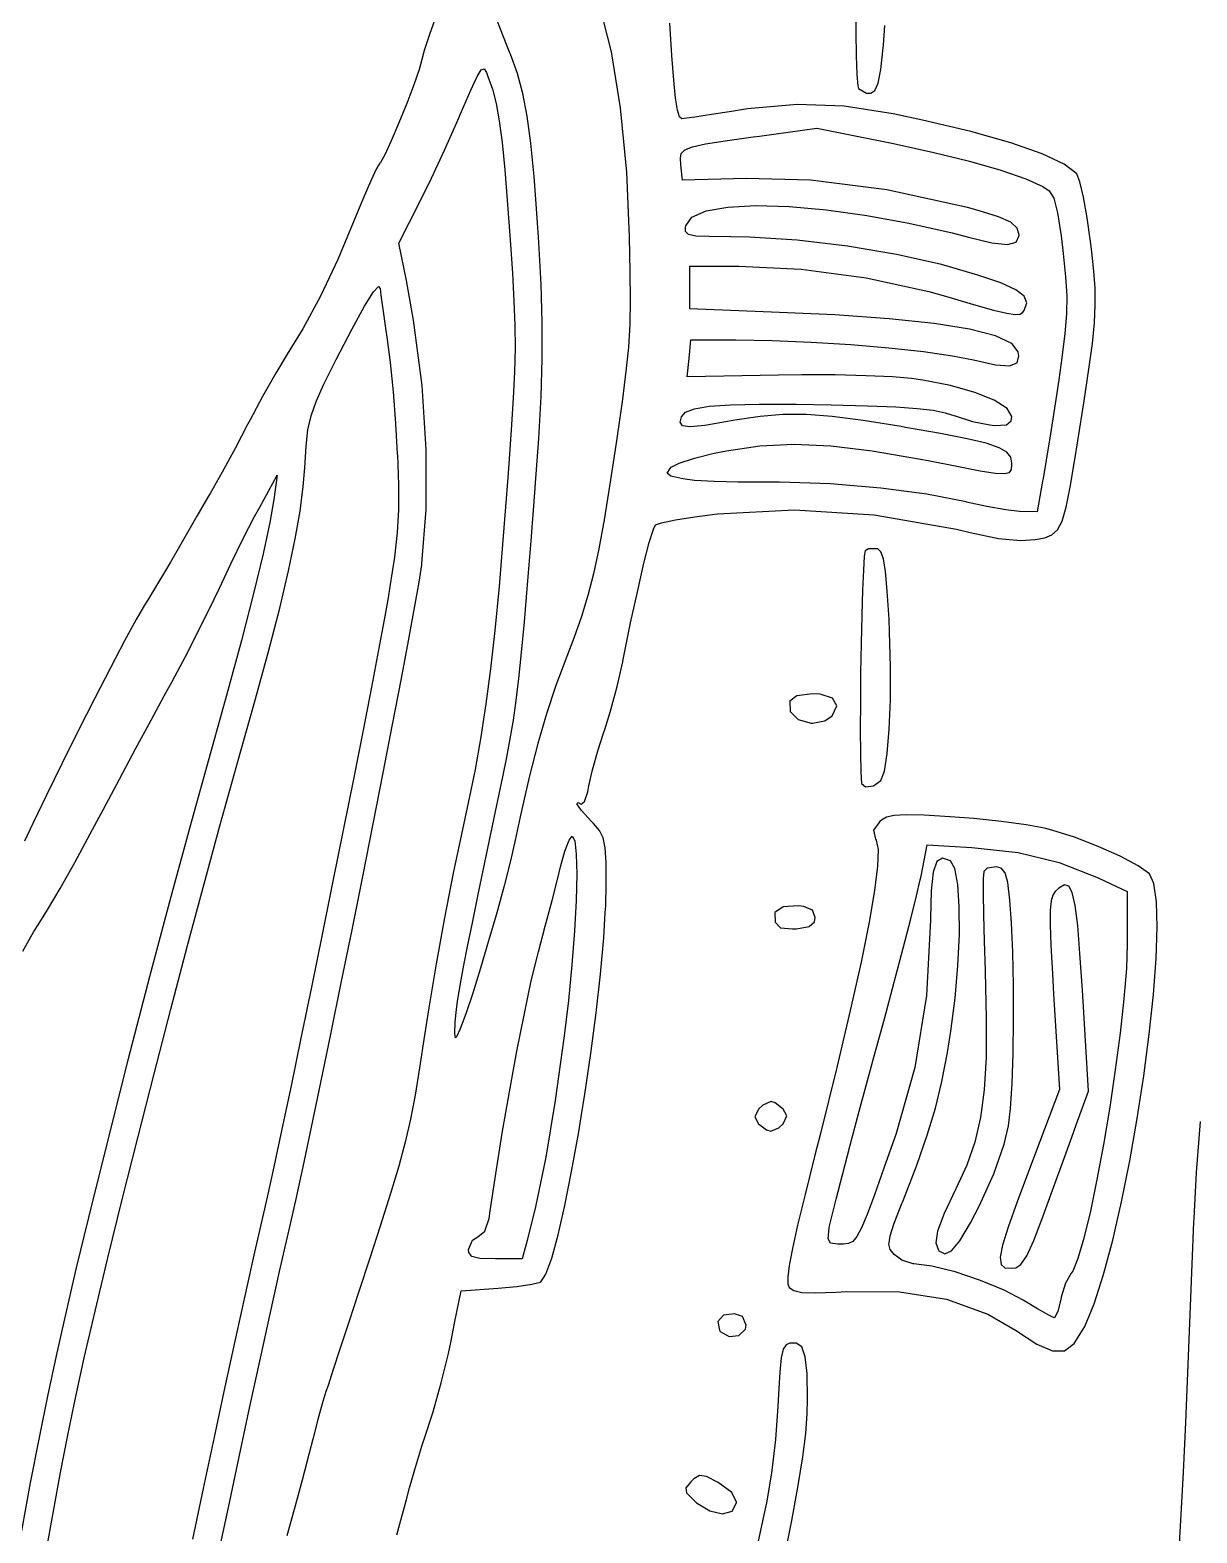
# Model space of a CAD drawing. Header units: inches. Extents: x -2.16 to 7.19, y -6.87 to -1.22.
# Drawn here: x -0.136 to 0.458, y -4.181 to -3.416 of the extents above; entities that cross this region are included whole.
import ezdxf

# ---------------------------------------------------------------- set-up
doc = ezdxf.new("R2010")
doc.units = ezdxf.units.IN
doc.header["$MEASUREMENT"] = 0
doc.layers.add('Front', color=13, linetype='CONTINUOUS', true_color=0xc83434)

msp = doc.modelspace()

# ---------------------------------------------------------------- linework, layer by layer
at = {"layer": 'Front', "linetype": 'CONTINUOUS'}
for p, q in [((0.0712, -3.4081), (0.06739, -3.4186)), ((0.15346, -3.40287), (0.15976, -3.42752)), ((0.28428, -3.40405), (0.28416, -3.41764)), ((0.10814, -3.42758), (0.10191, -3.41202)), ((0.19064, -3.42929), (0.18964, -3.41288)), ((0.29828, -3.42404), (0.2989, -3.41407)), ((0.06739, -3.4186), (0.06466, -3.42678)), ((0.28416, -3.41764), (0.28431, -3.42959)), ((0.29814, -3.42546), (0.29828, -3.42404)), ((0.06341, -3.43143), (0.06207, -3.43647)), ((0.06466, -3.42678), (0.06341, -3.43143)), ((0.10859, -3.4287), (0.10814, -3.42758)), ((0.11207, -3.43847), (0.10859, -3.4287)), ((0.15976, -3.42752), (0.16442, -3.45599)), ((0.19161, -3.44189), (0.19064, -3.42929)), ((0.28431, -3.42959), (0.28469, -3.43894)), ((0.29688, -3.43648), (0.29814, -3.42546)), ((0.06207, -3.43647), (0.05937, -3.44432)), ((0.08841, -3.4469), (0.09159, -3.44005)), ((0.09159, -3.44005), (0.09368, -3.43667)), ((0.09368, -3.43667), (0.09512, -3.43619)), ((0.09512, -3.43619), (0.09634, -3.43805)), ((0.09634, -3.43805), (0.09713, -3.44)), ((0.09713, -3.44), (0.09935, -3.4465)), ((0.11486, -3.44865), (0.11207, -3.43847)), ((0.28469, -3.43894), (0.28527, -3.44474)), ((0.29556, -3.44344), (0.29688, -3.43648)), ((0.05937, -3.44432), (0.0558, -3.45378)), ((0.08373, -3.4578), (0.08841, -3.4469)), ((0.09935, -3.4465), (0.10121, -3.45378)), ((0.19257, -3.45104), (0.19161, -3.44189)), ((0.28527, -3.44474), (0.28564, -3.44606)), ((0.28564, -3.44606), (0.2896, -3.44851)), ((0.29186, -3.44854), (0.29396, -3.44718)), ((0.29396, -3.44718), (0.29556, -3.44344)), ((0.0558, -3.45378), (0.05183, -3.46365)), ((0.10121, -3.45378), (0.10282, -3.46257)), ((0.11712, -3.46017), (0.11486, -3.44865)), ((0.19356, -3.45711), (0.19257, -3.45104)), ((0.25432, -3.45435), (0.22905, -3.45654)), ((0.27831, -3.45515), (0.25432, -3.45435)), ((0.30316, -3.45898), (0.27831, -3.45515)), ((0.2896, -3.44851), (0.29186, -3.44854)), ((0.07497, -3.47756), (0.08131, -3.46342)), ((0.08131, -3.46342), (0.08373, -3.4578)), ((0.10282, -3.46257), (0.10428, -3.47358)), ((0.11899, -3.47394), (0.11712, -3.46017)), ((0.16442, -3.45599), (0.1675, -3.48863)), ((0.19461, -3.46048), (0.19356, -3.45711)), ((0.19575, -3.4615), (0.19461, -3.46048)), ((0.19686, -3.46141), (0.19575, -3.4615)), ((0.20227, -3.46068), (0.19686, -3.46141)), ((0.21075, -3.45941), (0.20227, -3.46068)), ((0.221, -3.45776), (0.21075, -3.45941)), ((0.22905, -3.45654), (0.221, -3.45776)), ((0.31817, -3.46218), (0.30316, -3.45898)), ((0.34278, -3.46804), (0.31817, -3.46218)), ((0.05183, -3.46365), (0.04797, -3.47274)), ((0.21777, -3.47274), (0.23196, -3.47077)), ((0.23196, -3.47077), (0.23519, -3.47033)), ((0.23519, -3.47033), (0.26437, -3.46632)), ((0.26437, -3.46632), (0.30246, -3.47401)), ((0.36312, -3.47377), (0.34278, -3.46804)), ((0.04797, -3.47274), (0.04468, -3.47983)), ((0.06832, -3.49181), (0.07497, -3.47756)), ((0.10428, -3.47358), (0.10568, -3.48753)), ((0.12064, -3.49088), (0.11899, -3.47394)), ((0.19541, -3.47914), (0.19721, -3.47726)), ((0.19721, -3.47726), (0.20108, -3.47574)), ((0.20108, -3.47574), (0.2077, -3.47432)), ((0.2077, -3.47432), (0.21777, -3.47274)), ((0.30246, -3.47401), (0.32328, -3.4785)), ((0.32328, -3.4785), (0.34199, -3.48313)), ((0.37899, -3.4793), (0.36312, -3.47377)), ((0.04213, -3.48406), (0.04048, -3.48676)), ((0.04247, -3.48372), (0.04213, -3.48406)), ((0.04468, -3.47983), (0.04247, -3.48372)), ((0.19498, -3.48163), (0.19541, -3.47914)), ((0.19524, -3.48498), (0.19498, -3.48163)), ((0.196, -3.4928), (0.19524, -3.48498)), ((0.34199, -3.48313), (0.35799, -3.48771)), ((0.39023, -3.48458), (0.37899, -3.4793)), ((0.39666, -3.48956), (0.39023, -3.48458)), ((0.03748, -3.49313), (0.03358, -3.50216)), ((0.04048, -3.48676), (0.03748, -3.49313)), ((0.06246, -3.50379), (0.06832, -3.49181)), ((0.10568, -3.48753), (0.10711, -3.50516)), ((0.1222, -3.5119), (0.12064, -3.49088)), ((0.1675, -3.48863), (0.16895, -3.52155)), ((0.2285, -3.49199), (0.196, -3.4928)), ((0.26124, -3.49284), (0.2285, -3.49199)), ((0.29991, -3.49769), (0.26124, -3.49284)), ((0.35799, -3.48771), (0.37067, -3.49204)), ((0.37067, -3.49204), (0.3794, -3.49595)), ((0.39669, -3.48959), (0.39666, -3.48956)), ((0.39821, -3.49357), (0.39669, -3.48959)), ((0.40002, -3.50137), (0.39821, -3.49357)), ((0.34101, -3.50671), (0.29991, -3.49769)), ((0.3794, -3.49595), (0.38259, -3.49811)), ((0.38259, -3.49811), (0.38485, -3.50195)), ((0.40189, -3.5119), (0.40002, -3.50137)), ((0.03358, -3.50216), (0.02994, -3.51108)), ((0.05182, -3.52479), (0.06246, -3.50379)), ((0.10711, -3.50516), (0.1084, -3.52304)), ((0.20076, -3.51157), (0.2081, -3.50839)), ((0.2081, -3.50839), (0.21917, -3.50645)), ((0.21917, -3.50645), (0.23343, -3.50573)), ((0.23343, -3.50573), (0.25031, -3.50621)), ((0.25031, -3.50621), (0.26927, -3.50786)), ((0.26927, -3.50786), (0.28977, -3.51066)), ((0.34647, -3.50818), (0.34101, -3.50671)), ((0.3567, -3.51134), (0.34647, -3.50818)), ((0.38485, -3.50195), (0.38683, -3.50942)), ((0.02994, -3.51108), (0.02072, -3.5332)), ((0.12301, -3.52445), (0.1222, -3.5119)), ((0.19762, -3.5166), (0.19771, -3.51601)), ((0.19765, -3.51896), (0.19762, -3.5166)), ((0.19771, -3.51601), (0.20076, -3.51157)), ((0.28977, -3.51066), (0.31124, -3.5146)), ((0.31124, -3.5146), (0.33315, -3.51963)), ((0.36307, -3.51421), (0.3567, -3.51134)), ((0.36633, -3.51719), (0.36307, -3.51421)), ((0.38683, -3.50942), (0.38867, -3.52107)), ((0.4036, -3.52404), (0.40189, -3.5119)), ((0.1084, -3.52304), (0.10955, -3.54013)), ((0.12414, -3.54583), (0.12301, -3.52445)), ((0.16895, -3.52155), (0.16933, -3.53941)), ((0.19907, -3.52042), (0.19765, -3.51896)), ((0.20278, -3.52119), (0.19907, -3.52042)), ((0.20969, -3.52149), (0.20278, -3.52119)), ((0.2207, -3.52155), (0.20969, -3.52149)), ((0.23014, -3.52171), (0.2207, -3.52155)), ((0.25435, -3.5233), (0.23014, -3.52171)), ((0.28, -3.52632), (0.25435, -3.5233)), ((0.33315, -3.51963), (0.34145, -3.52183)), ((0.34145, -3.52183), (0.35342, -3.5247)), ((0.36135, -3.52554), (0.36578, -3.5243)), ((0.36578, -3.5243), (0.36725, -3.52098)), ((0.36725, -3.52068), (0.36633, -3.51719)), ((0.36725, -3.52098), (0.36725, -3.52068)), ((0.38867, -3.52107), (0.38972, -3.53002)), ((0.40423, -3.52922), (0.4036, -3.52404)), ((0.05565, -3.54379), (0.05182, -3.52479)), ((0.30495, -3.53051), (0.28, -3.52632)), ((0.32708, -3.53557), (0.30495, -3.53051)), ((0.35342, -3.5247), (0.36135, -3.52554)), ((0.38972, -3.53002), (0.39089, -3.54191)), ((0.40529, -3.53902), (0.40423, -3.52922)), ((0.02072, -3.5332), (0.01198, -3.55185)), ((0.16933, -3.53941), (0.16945, -3.55383)), ((0.19975, -3.54742), (0.19975, -3.53655)), ((0.19975, -3.53655), (0.22467, -3.53655)), ((0.22467, -3.53655), (0.25638, -3.5381)), ((0.25638, -3.5381), (0.2894, -3.54251)), ((0.33017, -3.53641), (0.32708, -3.53557)), ((0.34621, -3.54103), (0.33017, -3.53641)), ((0.40591, -3.54773), (0.40529, -3.53902)), ((0.03884, -3.5496), (0.04149, -3.54682)), ((0.04149, -3.54682), (0.04222, -3.5478)), ((0.0593, -3.56404), (0.05565, -3.54379)), ((0.10955, -3.54013), (0.11036, -3.5543)), ((0.12471, -3.56508), (0.12414, -3.54583)), ((0.19975, -3.55829), (0.19975, -3.54742)), ((0.2894, -3.54251), (0.32126, -3.54941)), ((0.35788, -3.54497), (0.34621, -3.54103)), ((0.36561, -3.54849), (0.35788, -3.54497)), ((0.39089, -3.54191), (0.39146, -3.55166)), ((0.01198, -3.55185), (0.00304, -3.56839)), ((0.03432, -3.5568), (0.03884, -3.5496)), ((0.04222, -3.5478), (0.04263, -3.55123)), ((0.04263, -3.55123), (0.04363, -3.55837)), ((0.11036, -3.5543), (0.11082, -3.56665)), ((0.16945, -3.55383), (0.16921, -3.56617)), ((0.32126, -3.54941), (0.32984, -3.55181)), ((0.32984, -3.55181), (0.34403, -3.55597)), ((0.36988, -3.55184), (0.36561, -3.54849)), ((0.37112, -3.55525), (0.36988, -3.55184)), ((0.39146, -3.55166), (0.39137, -3.56077)), ((0.40602, -3.55621), (0.40591, -3.54773)), ((0.02799, -3.56832), (0.03432, -3.5568)), ((0.04363, -3.55837), (0.04504, -3.56799)), ((0.24538, -3.56001), (0.19975, -3.55829)), ((0.2736, -3.56134), (0.24538, -3.56001)), ((0.30119, -3.56329), (0.2736, -3.56134)), ((0.34403, -3.55597), (0.35418, -3.55882)), ((0.35418, -3.55882), (0.36102, -3.5605)), ((0.36102, -3.5605), (0.36532, -3.56114)), ((0.36532, -3.56114), (0.36779, -3.56087)), ((0.36779, -3.56087), (0.3692, -3.55984)), ((0.3692, -3.55984), (0.36979, -3.55899)), ((0.36979, -3.55899), (0.37112, -3.55525)), ((0.39137, -3.56077), (0.39057, -3.57074)), ((0.40557, -3.56532), (0.40602, -3.55621)), ((0.00304, -3.56839), (-0.00492, -3.58134)), ((0.0199, -3.58405), (0.02799, -3.56832)), ((0.04504, -3.56799), (0.04591, -3.57376)), ((0.06358, -3.59726), (0.0593, -3.56404)), ((0.11082, -3.56665), (0.11093, -3.57827)), ((0.1247, -3.5836), (0.12471, -3.56508)), ((0.16921, -3.56617), (0.16853, -3.57777)), ((0.32402, -3.56572), (0.30119, -3.56329)), ((0.34205, -3.56862), (0.32402, -3.56572)), ((0.35522, -3.57197), (0.34205, -3.56862)), ((0.40452, -3.57593), (0.40557, -3.56532)), ((0.04591, -3.57376), (0.04741, -3.58555)), ((0.16853, -3.57777), (0.16732, -3.59001)), ((0.19938, -3.58342), (0.20028, -3.57405)), ((0.20028, -3.57405), (0.22318, -3.57405)), ((0.22318, -3.57405), (0.24163, -3.57434)), ((0.24163, -3.57434), (0.26147, -3.57518)), ((0.26147, -3.57518), (0.28163, -3.57645)), ((0.28163, -3.57645), (0.30104, -3.57808)), ((0.30104, -3.57808), (0.31864, -3.57998)), ((0.3635, -3.57578), (0.35522, -3.57197)), ((0.36685, -3.58004), (0.3635, -3.57578)), ((0.39057, -3.57074), (0.38901, -3.58307)), ((0.4028, -3.58889), (0.40452, -3.57593)), ((-0.00492, -3.58134), (-0.01077, -3.59093)), ((0.01371, -3.59654), (0.01956, -3.58472)), ((0.01956, -3.58472), (0.0199, -3.58405)), ((0.04741, -3.58555), (0.04887, -3.60045)), ((0.11093, -3.57827), (0.11067, -3.59027)), ((0.12412, -3.60282), (0.1247, -3.5836)), ((0.19849, -3.5928), (0.19938, -3.58342)), ((0.31864, -3.57998), (0.33336, -3.58205)), ((0.33336, -3.58205), (0.34407, -3.58419)), ((0.34407, -3.58419), (0.35528, -3.58669)), ((0.36245, -3.58725), (0.36619, -3.58576)), ((0.36619, -3.58576), (0.36712, -3.5821)), ((0.36712, -3.5821), (0.36685, -3.58004)), ((0.38901, -3.58307), (0.38738, -3.59427)), ((-0.01077, -3.59093), (-0.01751, -3.60278)), ((0.11067, -3.59027), (0.11002, -3.60373)), ((0.16732, -3.59001), (0.16551, -3.60423)), ((0.24481, -3.59191), (0.19849, -3.5928)), ((0.25699, -3.59178), (0.24481, -3.59191)), ((0.2737, -3.59186), (0.25699, -3.59178)), ((0.28944, -3.59223), (0.2737, -3.59186)), ((0.30286, -3.59284), (0.28944, -3.59223)), ((0.31261, -3.59366), (0.30286, -3.59284)), ((0.35528, -3.58669), (0.36245, -3.58725)), ((0.40036, -3.60506), (0.4028, -3.58889)), ((0.0097, -3.60537), (0.01371, -3.59654)), ((0.04887, -3.60045), (0.05012, -3.61658)), ((0.06576, -3.62979), (0.06358, -3.59726)), ((0.3183, -3.59445), (0.31261, -3.59366)), ((0.33239, -3.59721), (0.3183, -3.59445)), ((0.34478, -3.60075), (0.33239, -3.59721)), ((0.35464, -3.60476), (0.34478, -3.60075)), ((0.38738, -3.59427), (0.38519, -3.60871)), ((-0.01751, -3.60278), (-0.02389, -3.61466)), ((0.00713, -3.61264), (0.0097, -3.60537)), ((0.11002, -3.60373), (0.10899, -3.61976)), ((0.12294, -3.62416), (0.12412, -3.60282)), ((0.16551, -3.60423), (0.16301, -3.62179)), ((0.20217, -3.60906), (0.20963, -3.60782)), ((0.20963, -3.60782), (0.22044, -3.60705)), ((0.22044, -3.60705), (0.23502, -3.60672)), ((0.23502, -3.60672), (0.25382, -3.60679)), ((0.25382, -3.60679), (0.27163, -3.6071)), ((0.27163, -3.6071), (0.29021, -3.60758)), ((0.29021, -3.60758), (0.30455, -3.60815)), ((0.30455, -3.60815), (0.3154, -3.60887)), ((0.36115, -3.60893), (0.35464, -3.60476)), ((0.38519, -3.60871), (0.38298, -3.62286)), ((0.39714, -3.6253), (0.40036, -3.60506)), ((-0.02389, -3.61466), (-0.02514, -3.6171)), ((0.00559, -3.61973), (0.00713, -3.61264)), ((0.19487, -3.61596), (0.19555, -3.61308)), ((0.19607, -3.61782), (0.19487, -3.61596)), ((0.19555, -3.61308), (0.19762, -3.6108)), ((0.19762, -3.6108), (0.20217, -3.60906)), ((0.219, -3.61558), (0.20743, -3.61755)), ((0.2227, -3.61491), (0.219, -3.61558)), ((0.23549, -3.61298), (0.2227, -3.61491)), ((0.24722, -3.61198), (0.23549, -3.61298)), ((0.25907, -3.61197), (0.24722, -3.61198)), ((0.27223, -3.61296), (0.25907, -3.61197)), ((0.28789, -3.61501), (0.27223, -3.61296)), ((0.30723, -3.61813), (0.28789, -3.61501)), ((0.3154, -3.60887), (0.32352, -3.60981)), ((0.32352, -3.60981), (0.32967, -3.61105)), ((0.32967, -3.61105), (0.33459, -3.61265)), ((0.33459, -3.61265), (0.33475, -3.61271)), ((0.33475, -3.61271), (0.34361, -3.61556)), ((0.34361, -3.61556), (0.35229, -3.61729)), ((0.36077, -3.61717), (0.36321, -3.61516)), ((0.3635, -3.61295), (0.36115, -3.60893)), ((0.36321, -3.61516), (0.3635, -3.61295)), ((-0.02514, -3.6171), (-0.03129, -3.62889)), ((0.00467, -3.62807), (0.00559, -3.61973)), ((0.05012, -3.61658), (0.05101, -3.63206)), ((0.10899, -3.61976), (0.10756, -3.63944)), ((0.16301, -3.62179), (0.1625, -3.6253)), ((0.20002, -3.61832), (0.19607, -3.61782)), ((0.20743, -3.61755), (0.20002, -3.61832)), ((0.30953, -3.61852), (0.30723, -3.61813)), ((0.3273, -3.62166), (0.30953, -3.61852)), ((0.34076, -3.6243), (0.3273, -3.62166)), ((0.35229, -3.61729), (0.35475, -3.6175)), ((0.35475, -3.6175), (0.36077, -3.61717)), ((0.38298, -3.62286), (0.38099, -3.63527)), ((-0.03129, -3.62889), (-0.03808, -3.64139)), ((0.00397, -3.63905), (0.00467, -3.62807)), ((0.06576, -3.66039), (0.06576, -3.62979)), ((0.12116, -3.64905), (0.12294, -3.62416)), ((0.1625, -3.6253), (0.15918, -3.64744)), ((0.20208, -3.63419), (0.21213, -3.63167)), ((0.21213, -3.63167), (0.2184, -3.63038)), ((0.2184, -3.63038), (0.23546, -3.62792)), ((0.23546, -3.62792), (0.25281, -3.62706)), ((0.25281, -3.62706), (0.2715, -3.62787)), ((0.2715, -3.62787), (0.29259, -3.63039)), ((0.29259, -3.63039), (0.31712, -3.63468)), ((0.35048, -3.62664), (0.34076, -3.6243)), ((0.35704, -3.62887), (0.35048, -3.62664)), ((0.36101, -3.63118), (0.35704, -3.62887)), ((0.36298, -3.63376), (0.36101, -3.63118)), ((0.3956, -3.63483), (0.39714, -3.6253)), ((0.0032, -3.64868), (0.00397, -3.63905)), ((0.05101, -3.63206), (0.05103, -3.63251)), ((0.05103, -3.63251), (0.05156, -3.64784)), ((0.18972, -3.63945), (0.19031, -3.63885)), ((0.19031, -3.63885), (0.19437, -3.63672)), ((0.19437, -3.63672), (0.20208, -3.63419)), ((0.31712, -3.63468), (0.321, -3.63545)), ((0.321, -3.63545), (0.33635, -3.6385)), ((0.33635, -3.6385), (0.34747, -3.64061)), ((0.3635, -3.6368), (0.36298, -3.63376)), ((0.36331, -3.64), (0.3635, -3.6377)), ((0.3635, -3.6377), (0.3635, -3.6368)), ((0.38099, -3.63527), (0.37945, -3.64449)), ((0.3932, -3.64896), (0.3956, -3.63483)), ((-0.03808, -3.64139), (-0.04422, -3.65224)), ((-0.01898, -3.65905), (-0.01009, -3.6428)), ((-0.01009, -3.6428), (-0.01175, -3.6553)), ((0.10722, -3.64405), (0.1049, -3.67389)), ((0.10756, -3.63944), (0.10722, -3.64405)), ((0.18825, -3.6418), (0.18972, -3.63945)), ((0.19015, -3.6433), (0.18825, -3.6418)), ((0.19619, -3.64476), (0.19015, -3.6433)), ((0.20224, -3.64549), (0.19619, -3.64476)), ((0.21209, -3.64608), (0.20224, -3.64549)), ((0.22423, -3.64642), (0.21209, -3.64608)), ((0.23725, -3.64647), (0.22423, -3.64642)), ((0.24539, -3.64647), (0.23725, -3.64647)), ((0.27138, -3.64733), (0.24539, -3.64647)), ((0.34747, -3.64061), (0.35505, -3.64179)), ((0.35505, -3.64179), (0.35976, -3.64207)), ((0.35976, -3.64207), (0.36229, -3.64147)), ((0.36229, -3.64147), (0.36331, -3.64)), ((0.37919, -3.64592), (0.37639, -3.66155)), ((0.37945, -3.64449), (0.37919, -3.64592)), ((-0.04528, -3.65405), (-0.05095, -3.66368)), ((-0.04422, -3.65224), (-0.04528, -3.65405)), ((0.0016, -3.66118), (0.0032, -3.64868)), ((0.05156, -3.64784), (0.05156, -3.66044)), ((0.11905, -3.67623), (0.12113, -3.64938)), ((0.12113, -3.64938), (0.12116, -3.64905)), ((0.15918, -3.64744), (0.15627, -3.66551)), ((0.29686, -3.64938), (0.27138, -3.64733)), ((0.32034, -3.65248), (0.29686, -3.64938)), ((0.34036, -3.65649), (0.32034, -3.65248)), ((0.39113, -3.6592), (0.3932, -3.64896)), ((-0.02158, -3.66392), (-0.01898, -3.65905)), ((-0.01175, -3.6553), (-0.01375, -3.66688)), ((-0.00085, -3.6753), (0.0016, -3.66118)), ((0.05156, -3.66044), (0.05092, -3.67208)), ((0.06353, -3.6878), (0.06576, -3.66039)), ((0.21388, -3.66255), (0.25304, -3.6604)), ((0.25304, -3.6604), (0.29361, -3.66299)), ((0.34044, -3.65651), (0.34036, -3.65649)), ((0.35078, -3.65881), (0.34044, -3.65651)), ((0.36048, -3.66052), (0.35078, -3.65881)), ((0.36745, -3.66127), (0.36048, -3.66052)), ((0.37639, -3.66155), (0.36745, -3.66127)), ((0.3891, -3.66621), (0.39113, -3.6592)), ((-0.05095, -3.66368), (-0.05643, -3.67317)), ((-0.02731, -3.67512), (-0.02158, -3.66392)), ((-0.01375, -3.66688), (-0.01721, -3.6829)), ((0.15627, -3.66551), (0.15357, -3.68039)), ((0.18126, -3.67032), (0.18228, -3.66817)), ((0.18228, -3.66817), (0.18541, -3.66706)), ((0.18541, -3.66706), (0.19246, -3.66563)), ((0.19246, -3.66563), (0.20238, -3.66405)), ((0.20238, -3.66405), (0.21388, -3.66255)), ((0.29361, -3.66299), (0.33544, -3.67033)), ((0.3868, -3.67068), (0.3891, -3.66621)), ((-0.05643, -3.67317), (-0.06044, -3.68026)), ((-0.0336, -3.68789), (-0.02731, -3.67512)), ((-0.00427, -3.69157), (-0.00085, -3.6753)), ((0.05092, -3.67208), (0.04953, -3.68451)), ((0.1049, -3.67389), (0.10274, -3.69954)), ((0.11725, -3.69871), (0.11905, -3.67623)), ((0.17647, -3.68767), (0.17919, -3.67706)), ((0.17919, -3.67706), (0.18126, -3.67032)), ((0.33544, -3.67033), (0.34243, -3.67198)), ((0.34243, -3.67198), (0.35682, -3.67499)), ((0.35682, -3.67499), (0.368, -3.67601)), ((0.368, -3.67601), (0.37547, -3.67551)), ((0.37547, -3.67551), (0.38028, -3.67465)), ((0.38028, -3.67465), (0.38396, -3.67326)), ((0.38396, -3.67326), (0.3868, -3.67068)), ((-0.06044, -3.68026), (-0.06439, -3.68713)), ((-0.01721, -3.6829), (-0.02207, -3.70301)), ((0.04953, -3.68451), (0.04727, -3.6995)), ((0.15357, -3.68039), (0.15088, -3.69297)), ((0.28853, -3.68413), (0.28806, -3.69113)), ((0.28901, -3.68129), (0.28853, -3.68413)), ((0.29065, -3.68032), (0.28901, -3.68129)), ((0.29534, -3.68039), (0.29065, -3.68032)), ((0.29699, -3.68189), (0.29534, -3.68039)), ((0.29829, -3.68548), (0.29699, -3.68189)), ((-0.06439, -3.68713), (-0.06995, -3.69648)), ((-0.0395, -3.7003), (-0.0336, -3.68789)), ((-0.00878, -3.7105), (-0.00427, -3.69157)), ((0.06205, -3.69725), (0.06345, -3.68841)), ((0.06345, -3.68841), (0.06353, -3.6878)), ((0.17326, -3.70152), (0.17647, -3.68767)), ((0.28806, -3.69113), (0.28763, -3.70141)), ((0.29933, -3.69189), (0.29829, -3.68548)), ((0.30023, -3.70184), (0.29933, -3.69189)), ((-0.06995, -3.69648), (-0.07609, -3.70656)), ((-0.04213, -3.70587), (-0.0395, -3.7003)), ((0.04727, -3.6995), (0.04631, -3.7053)), ((0.05976, -3.71037), (0.06205, -3.69725)), ((0.10274, -3.69954), (0.10062, -3.72178)), ((0.11566, -3.71747), (0.11725, -3.69871)), ((0.15088, -3.69297), (0.14799, -3.70414)), ((-0.07609, -3.70656), (-0.0776, -3.70901)), ((-0.04922, -3.72032), (-0.04213, -3.70587)), ((-0.02207, -3.70301), (-0.02823, -3.72689)), ((0.04631, -3.7053), (0.04435, -3.7164)), ((0.14799, -3.70414), (0.14469, -3.71477)), ((0.16968, -3.71802), (0.17326, -3.70152)), ((0.28763, -3.70141), (0.28724, -3.71414)), ((0.30109, -3.71605), (0.30023, -3.70184)), ((-0.0776, -3.70901), (-0.08179, -3.71626)), ((-0.0145, -3.73262), (-0.00878, -3.7105)), ((0.05668, -3.72719), (0.05976, -3.71037)), ((0.14469, -3.71477), (0.14079, -3.72577)), ((0.28724, -3.71414), (0.28692, -3.72844)), ((-0.08179, -3.71626), (-0.0877, -3.72714)), ((-0.05677, -3.73512), (-0.04922, -3.72032)), ((0.04435, -3.7164), (0.04149, -3.73174)), ((0.10062, -3.72178), (0.09844, -3.7414)), ((0.11421, -3.7331), (0.11566, -3.71747)), ((0.1659, -3.73655), (0.16968, -3.71802)), ((0.3014, -3.72248), (0.30109, -3.71605)), ((0.30187, -3.74029), (0.3014, -3.72248)), ((-0.0877, -3.72714), (-0.09488, -3.7408)), ((-0.02823, -3.72689), (-0.03561, -3.75421)), ((0.05293, -3.74715), (0.05668, -3.72719)), ((0.14079, -3.72577), (0.13723, -3.73507)), ((0.28692, -3.72844), (0.28667, -3.74348)), ((-0.06355, -3.7478), (-0.05677, -3.73512)), ((-0.02154, -3.75845), (-0.0145, -3.73262)), ((0.04149, -3.73174), (0.03787, -3.75068)), ((0.11284, -3.74624), (0.11421, -3.7331)), ((0.13723, -3.73507), (0.13168, -3.74987)), ((0.16275, -3.75043), (0.16565, -3.73778)), ((0.16565, -3.73778), (0.1659, -3.73655)), ((-0.09488, -3.7408), (-0.10289, -3.75635)), ((0.09844, -3.7414), (0.09611, -3.75921)), ((0.11147, -3.75751), (0.11284, -3.74624)), ((0.28667, -3.74348), (0.28651, -3.75838)), ((0.30181, -3.75708), (0.30187, -3.74029)), ((-0.06756, -3.75512), (-0.06355, -3.7478)), ((0.03787, -3.75068), (0.0336, -3.77256)), ((0.04861, -3.76968), (0.05293, -3.74715)), ((0.13168, -3.74987), (0.12688, -3.76423)), ((0.16077, -3.75783), (0.16275, -3.75043)), ((-0.10289, -3.75635), (-0.11129, -3.77291)), ((-0.07425, -3.76748), (-0.06756, -3.75512)), ((-0.03561, -3.75421), (-0.04397, -3.78405)), ((-0.03003, -3.78851), (-0.02154, -3.75845)), ((0.09611, -3.75921), (0.0935, -3.77598)), ((0.11004, -3.76753), (0.11147, -3.75751)), ((0.15928, -3.76339), (0.16077, -3.75783)), ((0.25413, -3.75504), (0.25065, -3.75783)), ((0.25065, -3.75783), (0.25088, -3.76305)), ((0.26225, -3.75405), (0.25413, -3.75504)), ((0.26604, -3.75426), (0.26225, -3.75405)), ((0.27234, -3.75632), (0.26604, -3.75426)), ((0.27223, -3.76533), (0.27454, -3.76016)), ((0.27454, -3.76016), (0.27234, -3.75632)), ((0.28651, -3.75838), (0.28645, -3.77231)), ((0.30124, -3.77205), (0.30181, -3.75708)), ((-0.08207, -3.78205), (-0.07425, -3.76748)), ((0.10848, -3.77692), (0.11004, -3.76753)), ((0.12688, -3.76423), (0.12248, -3.77935)), ((0.15648, -3.77231), (0.15928, -3.76339)), ((0.25088, -3.76305), (0.25491, -3.76717)), ((0.25491, -3.76717), (0.26152, -3.76903)), ((0.26152, -3.76903), (0.26225, -3.76905)), ((0.26225, -3.76905), (0.2685, -3.76777)), ((0.2685, -3.76777), (0.27223, -3.76533)), ((-0.11129, -3.77291), (-0.11963, -3.78963)), ((0.0336, -3.77256), (0.02883, -3.79673)), ((0.04385, -3.79421), (0.04861, -3.76968)), ((0.0935, -3.77598), (0.09054, -3.79252)), ((0.1067, -3.7863), (0.10848, -3.77692)), ((0.15317, -3.78253), (0.15594, -3.77405)), ((0.15594, -3.77405), (0.15648, -3.77231)), ((0.28645, -3.77231), (0.28651, -3.78441)), ((0.30022, -3.78442), (0.30124, -3.77205)), ((-0.09035, -3.79757), (-0.08207, -3.78205)), ((-0.04397, -3.78405), (-0.05372, -3.81894)), ((0.12248, -3.77935), (0.11815, -3.79643)), ((0.15028, -3.79282), (0.15317, -3.78253)), ((0.28651, -3.78441), (0.28671, -3.79381)), ((0.29877, -3.79339), (0.30022, -3.78442)), ((-0.11963, -3.78963), (-0.12746, -3.80562)), ((-0.03174, -3.79453), (-0.03003, -3.78851)), ((0.10466, -3.7963), (0.1067, -3.7863)), ((-0.09842, -3.8128), (-0.09035, -3.79757)), ((-0.03922, -3.8213), (-0.03174, -3.79453)), ((0.02883, -3.79673), (0.02369, -3.82255)), ((0.03874, -3.82019), (0.04385, -3.79421)), ((0.09054, -3.79252), (0.0871, -3.80961)), ((0.10097, -3.81388), (0.10466, -3.7963)), ((0.11815, -3.79643), (0.11356, -3.81664)), ((0.1485, -3.80093), (0.15028, -3.79282)), ((0.28671, -3.79381), (0.28705, -3.79967)), ((0.28705, -3.79967), (0.28911, -3.80147)), ((0.29315, -3.80084), (0.29695, -3.79816)), ((0.29695, -3.79816), (0.29877, -3.79339)), ((-0.12746, -3.80562), (-0.13436, -3.82002)), ((0.14625, -3.80885), (0.14793, -3.80391)), ((0.14793, -3.80391), (0.1485, -3.80093)), ((0.28911, -3.80147), (0.29315, -3.80084)), ((-0.10515, -3.82539), (-0.09842, -3.8128)), ((0.0871, -3.80961), (0.08364, -3.82555)), ((0.0962, -3.83665), (0.10097, -3.81388)), ((0.14234, -3.81007), (0.14307, -3.80939)), ((0.14468, -3.81347), (0.14234, -3.81007)), ((0.14307, -3.80939), (0.14453, -3.81016)), ((0.14453, -3.81016), (0.14625, -3.80885)), ((0.14975, -3.81905), (0.14468, -3.81347)), ((-0.13436, -3.82002), (-0.13856, -3.82905)), ((-0.05372, -3.81894), (-0.06417, -3.85741)), ((-0.04725, -3.85072), (-0.03922, -3.8213)), ((0.02369, -3.82255), (0.0183, -3.84936)), ((0.03342, -3.84704), (0.03874, -3.82019)), ((0.11356, -3.81664), (0.11102, -3.82849)), ((0.15079, -3.82011), (0.14975, -3.81905)), ((0.15387, -3.82368), (0.15079, -3.82011)), ((0.29638, -3.81909), (0.29327, -3.82338)), ((0.29724, -3.81833), (0.29638, -3.81909)), ((0.29989, -3.81679), (0.29724, -3.81833)), ((0.30379, -3.81592), (0.29989, -3.81679)), ((0.30985, -3.81564), (0.30379, -3.81592)), ((0.31903, -3.81589), (0.30985, -3.81564)), ((0.33225, -3.81661), (0.31903, -3.81589)), ((0.34418, -3.81751), (0.33225, -3.81661)), ((0.35827, -3.81898), (0.34418, -3.81751)), ((0.37086, -3.82069), (0.35827, -3.81898)), ((0.38022, -3.82244), (0.37086, -3.82069)), ((0.38396, -3.82341), (0.38022, -3.82244)), ((-0.11307, -3.83983), (-0.10515, -3.82539)), ((0.08364, -3.82555), (0.07948, -3.84531)), ((0.11102, -3.82849), (0.10858, -3.83907)), ((0.1362, -3.83415), (0.13839, -3.82851)), ((0.13839, -3.82851), (0.13996, -3.82655)), ((0.13996, -3.82655), (0.1413, -3.82892)), ((0.1413, -3.82892), (0.14206, -3.83559)), ((0.15578, -3.82736), (0.15387, -3.82368)), ((0.15679, -3.83237), (0.15578, -3.82736)), ((0.29327, -3.82338), (0.29418, -3.82796)), ((0.29418, -3.82796), (0.29448, -3.82854)), ((0.29448, -3.82854), (0.2955, -3.83335)), ((0.39541, -3.82706), (0.38396, -3.82341)), ((0.40743, -3.83169), (0.39541, -3.82706)), ((0.09231, -3.85537), (0.0962, -3.83665)), ((0.13398, -3.84217), (0.1362, -3.83415)), ((0.14206, -3.83559), (0.14226, -3.84589)), ((0.15719, -3.83993), (0.15679, -3.83237)), ((0.2955, -3.83335), (0.29528, -3.8418)), ((0.31741, -3.84679), (0.32053, -3.83091)), ((0.32053, -3.83091), (0.34327, -3.83227)), ((0.32834, -3.83769), (0.32548, -3.83945)), ((0.33234, -3.8391), (0.32834, -3.83769)), ((0.34327, -3.83227), (0.36682, -3.83485)), ((0.36682, -3.83485), (0.38762, -3.83983)), ((0.41869, -3.83673), (0.40743, -3.83169)), ((0.42783, -3.84158), (0.41869, -3.83673)), ((-0.12052, -3.85306), (-0.11307, -3.83983)), ((0.07948, -3.84531), (0.07506, -3.86798)), ((0.10858, -3.83907), (0.10534, -3.85169)), ((0.1326, -3.84787), (0.13398, -3.84217)), ((0.15725, -3.85126), (0.15719, -3.83993)), ((0.29528, -3.8418), (0.29379, -3.85405)), ((0.32361, -3.84483), (0.32259, -3.85427)), ((0.32548, -3.83945), (0.32361, -3.84483)), ((0.33457, -3.843), (0.33234, -3.8391)), ((0.33608, -3.85107), (0.33457, -3.843)), ((0.3493, -3.84454), (0.34904, -3.84797)), ((0.35102, -3.84274), (0.3493, -3.84454)), ((0.3557, -3.84204), (0.35102, -3.84274)), ((0.35806, -3.84272), (0.3557, -3.84204)), ((0.36016, -3.84507), (0.35806, -3.84272)), ((0.36151, -3.85013), (0.36016, -3.84507)), ((0.38762, -3.83983), (0.40752, -3.84766)), ((0.43351, -3.84566), (0.42783, -3.84158)), ((0.4358, -3.85053), (0.43351, -3.84566)), ((-0.1269, -3.86399), (-0.12052, -3.85306)), ((-0.05563, -3.88204), (-0.04725, -3.85072)), ((0.0183, -3.84936), (0.0128, -3.87651)), ((0.02798, -3.8742), (0.03342, -3.84704)), ((0.10534, -3.85169), (0.10156, -3.86555)), ((0.12971, -3.8592), (0.1326, -3.84787)), ((0.14226, -3.84589), (0.14194, -3.85915)), ((0.15701, -3.86194), (0.15725, -3.85126)), ((0.31509, -3.85678), (0.317, -3.84873)), ((0.317, -3.84873), (0.31741, -3.84679)), ((0.33685, -3.86249), (0.33608, -3.85107)), ((0.34904, -3.84797), (0.34899, -3.85555)), ((0.36259, -3.85905), (0.36151, -3.85013)), ((0.38743, -3.85293), (0.38561, -3.85462)), ((0.39027, -3.85126), (0.38743, -3.85293)), ((0.39253, -3.85187), (0.39027, -3.85126)), ((0.39432, -3.85521), (0.39253, -3.85187)), ((0.40752, -3.84766), (0.4082, -3.84798)), ((0.4082, -3.84798), (0.42225, -3.85463)), ((0.43716, -3.85983), (0.4358, -3.85053)), ((-0.06417, -3.85741), (-0.07497, -3.89812)), ((0.08919, -3.87052), (0.09231, -3.85537)), ((0.12627, -3.87229), (0.12971, -3.8592)), ((0.14194, -3.85915), (0.14111, -3.87472)), ((0.29379, -3.85405), (0.291, -3.87025)), ((0.31212, -3.86862), (0.31509, -3.85678)), ((0.32259, -3.85427), (0.32226, -3.8682)), ((0.34899, -3.85555), (0.34912, -3.86645)), ((0.36342, -3.87053), (0.36259, -3.85905)), ((0.38348, -3.85943), (0.38305, -3.86422)), ((0.38433, -3.85646), (0.38348, -3.85943)), ((0.38561, -3.85462), (0.38433, -3.85646)), ((0.39579, -3.86173), (0.39432, -3.85521)), ((0.42225, -3.85463), (0.42224, -3.88121)), ((0.43752, -3.87277), (0.43716, -3.85983)), ((-0.13159, -3.87155), (-0.1269, -3.86399)), ((0.07506, -3.86798), (0.07077, -3.89148)), ((0.10156, -3.86555), (0.09747, -3.87981)), ((0.15602, -3.87825), (0.15681, -3.86529)), ((0.15681, -3.86529), (0.15701, -3.86194)), ((0.24719, -3.86241), (0.24308, -3.86529)), ((0.24308, -3.86529), (0.24315, -3.87028)), ((0.25506, -3.86199), (0.24719, -3.86241)), ((0.25771, -3.86233), (0.25506, -3.86199)), ((0.26226, -3.86411), (0.25771, -3.86233)), ((0.2635, -3.8678), (0.26226, -3.86411)), ((0.26317, -3.8701), (0.2635, -3.8678)), ((0.30827, -3.8835), (0.31212, -3.86862)), ((0.32226, -3.8682), (0.32225, -3.86928)), ((0.33688, -3.87647), (0.33685, -3.86249)), ((0.34912, -3.86645), (0.34944, -3.87984)), ((0.38305, -3.86422), (0.38303, -3.87153)), ((0.39704, -3.87188), (0.39579, -3.86173)), ((-0.1394, -3.88501), (-0.13384, -3.87502)), ((-0.13384, -3.87502), (-0.13159, -3.87155)), ((0.02254, -3.90109), (0.02798, -3.8742)), ((0.08674, -3.88262), (0.08919, -3.87052)), ((0.12276, -3.8853), (0.12627, -3.87229)), ((0.14111, -3.87472), (0.1398, -3.89193)), ((0.24315, -3.87028), (0.24594, -3.87307)), ((0.24594, -3.87307), (0.25202, -3.87371)), ((0.25202, -3.87371), (0.25411, -3.87357)), ((0.25411, -3.87357), (0.2605, -3.87247)), ((0.2605, -3.87247), (0.26317, -3.8701)), ((0.291, -3.87025), (0.28687, -3.89055)), ((0.32225, -3.86928), (0.32023, -3.90747)), ((0.36402, -3.88557), (0.36342, -3.87053)), ((0.38303, -3.87153), (0.38341, -3.88204)), ((0.39822, -3.88613), (0.39704, -3.87188)), ((0.43696, -3.88872), (0.43752, -3.87277)), ((-0.06417, -3.91451), (-0.05563, -3.88204)), ((0.0128, -3.87651), (0.00732, -3.90335)), ((0.08487, -3.89215), (0.08674, -3.88262)), ((0.09747, -3.87981), (0.09332, -3.89366)), ((0.15436, -3.89662), (0.15602, -3.87825)), ((0.30375, -3.90069), (0.30827, -3.8835)), ((0.33616, -3.89221), (0.33688, -3.87647)), ((0.34944, -3.87984), (0.34992, -3.89486)), ((0.38341, -3.88204), (0.38418, -3.89645)), ((0.42224, -3.88121), (0.4218, -3.89388)), ((0.07077, -3.89148), (0.06699, -3.91377)), ((0.11915, -3.90015), (0.12223, -3.88729)), ((0.12223, -3.88729), (0.12276, -3.8853)), ((0.28687, -3.89055), (0.28139, -3.91512)), ((0.36434, -3.90239), (0.36402, -3.88557)), ((0.39943, -3.90491), (0.39822, -3.88613)), ((0.43558, -3.90706), (0.43696, -3.88872)), ((-0.07497, -3.89812), (-0.08579, -3.93976)), ((0.08347, -3.89962), (0.08487, -3.89215)), ((0.09332, -3.89366), (0.08937, -3.90628)), ((0.1398, -3.89193), (0.13805, -3.91011)), ((0.15213, -3.91643), (0.15436, -3.89662)), ((0.33471, -3.90891), (0.33616, -3.89221)), ((0.34992, -3.89486), (0.34994, -3.8953)), ((0.34994, -3.8953), (0.35058, -3.91922)), ((0.38418, -3.89645), (0.3848, -3.90684)), ((0.4218, -3.89388), (0.42056, -3.90928)), ((0.00732, -3.90335), (0.002, -3.92924)), ((0.01722, -3.92716), (0.02254, -3.90109)), ((0.08171, -3.91039), (0.08245, -3.90554)), ((0.08245, -3.90554), (0.08347, -3.89962)), ((0.08937, -3.90628), (0.08585, -3.91687)), ((0.11562, -3.91669), (0.11915, -3.90015)), ((0.29874, -3.91943), (0.30375, -3.90069)), ((0.36439, -3.91988), (0.36434, -3.90239)), ((0.3848, -3.90684), (0.38776, -3.9553)), ((0.40252, -3.95629), (0.39943, -3.90491)), ((-0.07268, -3.9474), (-0.06417, -3.91451)), ((0.06699, -3.91377), (0.06484, -3.92765)), ((0.08115, -3.91467), (0.08171, -3.91039)), ((0.13805, -3.91011), (0.13593, -3.92812)), ((0.32023, -3.90747), (0.31427, -3.94416)), ((0.33251, -3.92576), (0.33471, -3.90891)), ((0.42056, -3.90928), (0.41864, -3.92667)), ((0.43345, -3.92716), (0.43558, -3.90706)), ((0.08026, -3.9268), (0.08051, -3.92098)), ((0.08051, -3.92098), (0.08115, -3.91467)), ((0.08585, -3.91687), (0.08302, -3.92459)), ((0.11185, -3.93584), (0.11562, -3.91669)), ((0.14945, -3.93702), (0.15213, -3.91643)), ((0.28139, -3.91512), (0.27451, -3.94412)), ((0.29343, -3.93899), (0.29874, -3.91943)), ((0.35058, -3.91922), (0.35049, -3.93901)), ((0.36416, -3.9369), (0.36439, -3.91988)), ((0.002, -3.92924), (-0.00304, -3.95352)), ((0.01213, -3.95184), (0.01722, -3.92716)), ((0.06484, -3.92765), (0.06232, -3.94428)), ((0.08066, -3.92905), (0.08026, -3.9268)), ((0.08112, -3.92864), (0.08066, -3.92905)), ((0.08302, -3.92459), (0.08112, -3.92864)), ((0.13593, -3.92812), (0.13132, -3.96102)), ((0.33078, -3.93647), (0.33251, -3.92576)), ((0.41864, -3.92667), (0.41619, -3.9453)), ((0.43067, -3.94838), (0.43345, -3.92716)), ((0.10804, -3.95652), (0.11185, -3.93584)), ((0.14641, -3.95776), (0.14945, -3.93702)), ((0.32796, -3.95133), (0.33078, -3.93647)), ((0.36367, -3.95232), (0.36416, -3.9369)), ((-0.08579, -3.93976), (-0.09626, -3.981)), ((0.06232, -3.94428), (0.06002, -3.95817)), ((0.27451, -3.94412), (0.26621, -3.97768)), ((0.29106, -3.94768), (0.29343, -3.93899)), ((0.31427, -3.94416), (0.30474, -3.9778)), ((0.35049, -3.93901), (0.34956, -3.95553)), ((-0.08098, -3.97995), (-0.07268, -3.9474)), ((0.00738, -3.97456), (0.01213, -3.95184)), ((0.28599, -3.96641), (0.29106, -3.94768)), ((0.32469, -3.96489), (0.32796, -3.95133)), ((0.36292, -3.96501), (0.36367, -3.95232)), ((0.41619, -3.9453), (0.41332, -3.96442)), ((0.42734, -3.97011), (0.43067, -3.94838)), ((-0.00304, -3.95352), (-0.00767, -3.97554)), ((0.06002, -3.95817), (0.05767, -3.97042)), ((0.10438, -3.97767), (0.10804, -3.95652)), ((0.14453, -3.9693), (0.14641, -3.95776)), ((0.34956, -3.95553), (0.34768, -3.96961)), ((0.38776, -3.9553), (0.3725, -3.99572)), ((0.39635, -3.97329), (0.40252, -3.95629)), ((0.13132, -3.96102), (0.12648, -3.98973)), ((0.23475, -3.9653), (0.2329, -3.9693)), ((0.2369, -3.9633), (0.23475, -3.9653)), ((0.241, -3.96155), (0.2369, -3.9633)), ((0.24316, -3.96213), (0.241, -3.96155)), ((0.24725, -3.9653), (0.24316, -3.96213)), ((0.24911, -3.9688), (0.24725, -3.9653)), ((0.28137, -3.98368), (0.28599, -3.96641)), ((0.32057, -3.97859), (0.32469, -3.96489)), ((0.36192, -3.97384), (0.36292, -3.96501)), ((0.41332, -3.96442), (0.41016, -3.98329)), ((-0.00767, -3.97554), (-0.01175, -3.99465)), ((0.00308, -3.99475), (0.00738, -3.97456)), ((0.05767, -3.97042), (0.05499, -3.98211)), ((0.14312, -3.978), (0.14453, -3.9693)), ((0.2329, -3.9693), (0.23475, -3.9728)), ((0.23475, -3.9728), (0.23885, -3.97597)), ((0.241, -3.97655), (0.24511, -3.9748)), ((0.24511, -3.9748), (0.24725, -3.9728)), ((0.24725, -3.9728), (0.24911, -3.9688)), ((0.34768, -3.96961), (0.34474, -3.98209)), ((0.35966, -3.98326), (0.36192, -3.97384)), ((0.39407, -3.97956), (0.39635, -3.97329)), ((0.42354, -3.99172), (0.42734, -3.97011)), ((0.45933, -3.9716), (0.45734, -3.99762)), ((-0.09626, -3.981), (-0.10606, -4.02053)), ((-0.08886, -4.01141), (-0.08098, -3.97995)), ((0.05499, -3.98211), (0.05172, -3.99436)), ((0.10108, -3.99822), (0.10438, -3.97767)), ((0.13969, -3.99711), (0.14312, -3.978)), ((0.23885, -3.97597), (0.241, -3.97655)), ((0.26621, -3.97768), (0.2634, -3.98882)), ((0.30474, -3.9778), (0.29852, -3.99547)), ((0.31516, -3.99391), (0.32057, -3.97859)), ((0.34474, -3.98209), (0.34063, -3.99382)), ((0.35434, -3.99825), (0.35966, -3.98326)), ((0.3898, -3.99136), (0.39407, -3.97956)), ((0.41016, -3.98329), (0.40685, -4.00116)), ((0.12648, -3.98973), (0.12126, -4.01506)), ((0.2634, -3.98882), (0.2584, -4.00877)), ((0.27738, -3.99881), (0.28137, -3.98368)), ((-0.01175, -3.99465), (-0.01515, -4.01021)), ((-0.00065, -4.01185), (0.00308, -3.99475)), ((0.05172, -3.99436), (0.04759, -4.00825)), ((0.09832, -4.01709), (0.10108, -3.99822)), ((0.13622, -4.01444), (0.13969, -3.99711)), ((0.29852, -3.99547), (0.29371, -4.00899)), ((0.30807, -4.0123), (0.31516, -3.99391)), ((0.34063, -3.99382), (0.33522, -4.00563)), ((0.3469, -4.01467), (0.35434, -3.99825)), ((0.3725, -3.99572), (0.36621, -4.0126)), ((0.38497, -4.00473), (0.3898, -3.99136)), ((0.41935, -4.01257), (0.42354, -3.99172)), ((0.45734, -3.99762), (0.45609, -4.02088)), ((0.27418, -4.01113), (0.27738, -3.99881)), ((0.3351, -4.00587), (0.32915, -4.0184)), ((0.33522, -4.00563), (0.3351, -4.00587)), ((0.38025, -4.0178), (0.38497, -4.00473)), ((0.40685, -4.00116), (0.40349, -4.01729)), ((-0.09615, -4.04105), (-0.08886, -4.01141)), ((-0.01515, -4.01021), (-0.0175, -4.02056)), ((-0.00371, -4.0253), (-0.00065, -4.01185)), ((0.04759, -4.00825), (0.04232, -4.02488)), ((0.2584, -4.00877), (0.25461, -4.02442)), ((0.27196, -4.01998), (0.27418, -4.01113)), ((0.29371, -4.00899), (0.29001, -4.01891)), ((0.30379, -4.02336), (0.30764, -4.01338)), ((0.30764, -4.01338), (0.30807, -4.0123)), ((0.36621, -4.0126), (0.36169, -4.02538)), ((0.41488, -4.03205), (0.41935, -4.01257)), ((-0.10606, -4.02053), (-0.11242, -4.04683)), ((-0.0175, -4.02056), (-0.02156, -4.03814)), ((0.09546, -4.02751), (0.09768, -4.02096)), ((0.09768, -4.02096), (0.09832, -4.01709)), ((0.12126, -4.01506), (0.11705, -4.03217)), ((0.13281, -4.02936), (0.13622, -4.01444)), ((0.27089, -4.02467), (0.27196, -4.01998)), ((0.29001, -4.01891), (0.28713, -4.0258)), ((0.32915, -4.0184), (0.3258, -4.02737)), ((0.34248, -4.02323), (0.3469, -4.01467)), ((0.3748, -4.03212), (0.3794, -4.02015)), ((0.3794, -4.02015), (0.38025, -4.0178)), ((0.40349, -4.01729), (0.40023, -4.03092)), ((0.45609, -4.02088), (0.45602, -4.0228)), ((-0.00486, -4.03026), (-0.00371, -4.0253)), ((0.04232, -4.02488), (0.03704, -4.04114)), ((0.09198, -4.03038), (0.09546, -4.02751)), ((0.25461, -4.02442), (0.25195, -4.03627)), ((0.27008, -4.0313), (0.2707, -4.02575)), ((0.2707, -4.02575), (0.27089, -4.02467)), ((0.28713, -4.0258), (0.28478, -4.0302)), ((0.30164, -4.02987), (0.30379, -4.02336)), ((0.3258, -4.02737), (0.32486, -4.03341)), ((0.33714, -4.03231), (0.34248, -4.02323)), ((0.36169, -4.02538), (0.35887, -4.03458)), ((0.45602, -4.0228), (0.4545, -4.0614)), ((-0.00891, -4.04804), (-0.00486, -4.03026)), ((0.08725, -4.03672), (0.08934, -4.03205)), ((0.08737, -4.03822), (0.08725, -4.03672)), ((0.08934, -4.03205), (0.09198, -4.03038)), ((0.11705, -4.03217), (0.11456, -4.04155)), ((0.12958, -4.04123), (0.13281, -4.02936)), ((0.25195, -4.03627), (0.2503, -4.04486)), ((0.27134, -4.03358), (0.27008, -4.0313)), ((0.2751, -4.03401), (0.27134, -4.03358)), ((0.27794, -4.03402), (0.2751, -4.03401)), ((0.28047, -4.03375), (0.27794, -4.03402)), ((0.28265, -4.03266), (0.28047, -4.03375)), ((0.28478, -4.0302), (0.28265, -4.03266)), ((0.30102, -4.03398), (0.3011, -4.03341)), ((0.30176, -4.03674), (0.30102, -4.03398)), ((0.3011, -4.03341), (0.30164, -4.02987)), ((0.30368, -4.03924), (0.30176, -4.03674)), ((0.32486, -4.03341), (0.32618, -4.03712)), ((0.33294, -4.03742), (0.33714, -4.03231)), ((0.35887, -4.03458), (0.3577, -4.04074)), ((0.37119, -4.04), (0.3748, -4.03212)), ((0.40023, -4.03092), (0.39719, -4.04133)), ((0.41021, -4.04951), (0.41488, -4.03205)), ((-0.10265, -4.06812), (-0.09615, -4.04105)), ((-0.02156, -4.03814), (-0.0262, -4.05879)), ((0.03704, -4.04114), (0.03149, -4.05812)), ((0.08886, -4.04035), (0.08737, -4.03822)), ((0.09297, -4.04132), (0.08886, -4.04035)), ((0.10091, -4.04155), (0.09297, -4.04132)), ((0.11456, -4.04155), (0.10091, -4.04155)), ((0.12663, -4.0494), (0.12958, -4.04123)), ((0.30564, -4.04074), (0.30368, -4.03924)), ((0.30763, -4.04226), (0.30564, -4.04074)), ((0.31344, -4.04405), (0.30763, -4.04226)), ((0.31369, -4.04405), (0.31344, -4.04405)), ((0.32291, -4.04522), (0.31369, -4.04405)), ((0.32618, -4.03712), (0.32642, -4.03738)), ((0.32642, -4.03738), (0.32949, -4.03897)), ((0.32949, -4.03897), (0.33294, -4.03742)), ((0.3577, -4.04074), (0.35808, -4.04439)), ((0.35808, -4.04439), (0.35995, -4.04607)), ((0.36557, -4.04603), (0.36821, -4.04443)), ((0.36821, -4.04443), (0.37119, -4.04)), ((0.39719, -4.04133), (0.3945, -4.04775)), ((-0.11242, -4.04683), (-0.11744, -4.06824)), ((-0.01355, -4.06885), (-0.00891, -4.04804)), ((0.12406, -4.05323), (0.12576, -4.05069)), ((0.12576, -4.05069), (0.12663, -4.0494)), ((0.2503, -4.04486), (0.24957, -4.05069)), ((0.24957, -4.05069), (0.24966, -4.05428)), ((0.33477, -4.04821), (0.32291, -4.04522)), ((0.3476, -4.05246), (0.33477, -4.04821)), ((0.35995, -4.04607), (0.36323, -4.04631)), ((0.36323, -4.04631), (0.36557, -4.04603)), ((0.39371, -4.04886), (0.3909, -4.0539)), ((0.3945, -4.04775), (0.39371, -4.04886)), ((0.40542, -4.06435), (0.41021, -4.04951)), ((-0.0262, -4.05879), (-0.03128, -4.08183)), ((0.03149, -4.05812), (0.02635, -4.07379)), ((0.08033, -4.07342), (0.0835, -4.0578)), ((0.0835, -4.0578), (0.10225, -4.05646)), ((0.10225, -4.05646), (0.11175, -4.05557)), ((0.11175, -4.05557), (0.11944, -4.05446)), ((0.11944, -4.05446), (0.12382, -4.05336)), ((0.12382, -4.05336), (0.12406, -4.05323)), ((0.24966, -4.05428), (0.25037, -4.05604)), ((0.25037, -4.05604), (0.25267, -4.0577)), ((0.25267, -4.0577), (0.25676, -4.05862)), ((0.25676, -4.05862), (0.26357, -4.05884)), ((0.26357, -4.05884), (0.27406, -4.05845)), ((0.27406, -4.05845), (0.27943, -4.05814)), ((0.27943, -4.05814), (0.30645, -4.05823)), ((0.30645, -4.05823), (0.33034, -4.06204)), ((0.35969, -4.0574), (0.3476, -4.05246)), ((0.36937, -4.06249), (0.35969, -4.0574)), ((0.3909, -4.0539), (0.38866, -4.06109)), ((0.33034, -4.06204), (0.35135, -4.06963)), ((0.37659, -4.06691), (0.36937, -4.06249)), ((0.38232, -4.07018), (0.37659, -4.06691)), ((0.38844, -4.06217), (0.38695, -4.06815)), ((0.38866, -4.06109), (0.38844, -4.06217)), ((0.40061, -4.07592), (0.40542, -4.06435)), ((0.4545, -4.0614), (0.45311, -4.09529)), ((-0.11744, -4.06824), (-0.12219, -4.08934)), ((-0.10817, -4.09187), (-0.10265, -4.06812)), ((-0.01862, -4.09197), (-0.01355, -4.06885)), ((0.02635, -4.07379), (0.02186, -4.08746)), ((0.07816, -4.08406), (0.08033, -4.07342)), ((0.21686, -4.07019), (0.21395, -4.07342)), ((0.21395, -4.07342), (0.21485, -4.07786)), ((0.22254, -4.06945), (0.21686, -4.07019)), ((0.22651, -4.07088), (0.22254, -4.06945)), ((0.2285, -4.0753), (0.22651, -4.07088)), ((0.35135, -4.06963), (0.36541, -4.07788)), ((0.3851, -4.07146), (0.38232, -4.07018)), ((0.38543, -4.07131), (0.3851, -4.07146)), ((0.38695, -4.06815), (0.38543, -4.07131)), ((-0.03128, -4.08183), (-0.03665, -4.10657)), ((0.21485, -4.07786), (0.2153, -4.07846)), ((0.2153, -4.07846), (0.21982, -4.08107)), ((0.21982, -4.08107), (0.22478, -4.08054)), ((0.22478, -4.08054), (0.2281, -4.07737)), ((0.2281, -4.07737), (0.2285, -4.0753)), ((0.36541, -4.07788), (0.37625, -4.08488)), ((0.3953, -4.08467), (0.39988, -4.07738)), ((0.39988, -4.07738), (0.40061, -4.07592)), ((-0.12219, -4.08934), (-0.12675, -4.11059)), ((0.02186, -4.08746), (0.01826, -4.0984)), ((0.07328, -4.10465), (0.07697, -4.0896)), ((0.07697, -4.0896), (0.07816, -4.08406)), ((0.2473, -4.08748), (0.24629, -4.09184)), ((0.24872, -4.08529), (0.2473, -4.08748)), ((0.2507, -4.08445), (0.24872, -4.08529)), ((0.25384, -4.08437), (0.2507, -4.08445)), ((0.25671, -4.08635), (0.25384, -4.08437)), ((0.2585, -4.0913), (0.25671, -4.08635)), ((0.37625, -4.08488), (0.3843, -4.08838)), ((0.3843, -4.08838), (0.39038, -4.08833)), ((0.39038, -4.08833), (0.3953, -4.08467)), ((-0.11251, -4.11155), (-0.10817, -4.09187)), ((-0.02397, -4.11667), (-0.01862, -4.09197)), ((0.24629, -4.09184), (0.24553, -4.09918)), ((0.25943, -4.09989), (0.2585, -4.0913)), ((0.45311, -4.09529), (0.45182, -4.12476)), ((0.01826, -4.0984), (0.01577, -4.1059)), ((0.069, -4.11991), (0.07328, -4.10465)), ((0.24553, -4.09918), (0.24488, -4.11035)), ((0.2597, -4.1128), (0.25943, -4.09989)), ((-0.12675, -4.11059), (-0.13121, -4.13248)), ((-0.1132, -4.11477), (-0.11251, -4.11155)), ((-0.03665, -4.10657), (-0.04217, -4.13232)), ((0.01471, -4.10905), (0.01318, -4.11409)), ((0.01577, -4.1059), (0.01471, -4.10905)), ((0.24488, -4.11035), (0.24458, -4.11657)), ((0.25953, -4.12017), (0.2597, -4.1128)), ((-0.11674, -4.13201), (-0.1132, -4.11477)), ((-0.02945, -4.14225), (-0.02397, -4.11667)), ((0.01318, -4.11409), (0.01082, -4.12261)), ((0.06485, -4.13281), (0.069, -4.11991)), ((0.24458, -4.11657), (0.24337, -4.1335)), ((0.25875, -4.13031), (0.25953, -4.12017)), ((0.01082, -4.12261), (0.00802, -4.13322)), ((0.45182, -4.12476), (0.45063, -4.1501)), ((-0.13121, -4.13248), (-0.13564, -4.15544)), ((-0.12029, -4.15023), (-0.11674, -4.13201)), ((-0.04217, -4.13232), (-0.04771, -4.15841)), ((0.00802, -4.13322), (0.0062, -4.1403)), ((0.06348, -4.13686), (0.06485, -4.13281)), ((0.24337, -4.1335), (0.24137, -4.15059)), ((0.25724, -4.14225), (0.25875, -4.13031)), ((-0.03491, -4.16798), (-0.02945, -4.14225)), ((0.0062, -4.1403), (0.00264, -4.15404)), ((0.05992, -4.14861), (0.06348, -4.13686)), ((0.2549, -4.15677), (0.25724, -4.14225)), ((-0.12392, -4.16986), (-0.12029, -4.15023)), ((0.05728, -4.15802), (0.05992, -4.14861)), ((0.24137, -4.15059), (0.23886, -4.16565)), ((0.45063, -4.1501), (0.4495, -4.17159)), ((-0.13564, -4.15544), (-0.14013, -4.17996)), ((-0.04771, -4.15841), (-0.0531, -4.18414)), ((0.00264, -4.15404), (-0.00137, -4.16897)), ((0.05562, -4.16395), (0.05728, -4.15802)), ((0.20045, -4.15485), (0.19782, -4.15802)), ((0.19782, -4.15802), (0.19811, -4.16063)), ((0.20187, -4.15345), (0.20045, -4.15485)), ((0.2047, -4.15172), (0.20187, -4.15345)), ((0.2082, -4.15232), (0.2047, -4.15172)), ((0.2142, -4.15532), (0.2082, -4.15232)), ((0.21426, -4.15535), (0.2142, -4.15532)), ((0.22111, -4.16032), (0.21426, -4.15535)), ((0.25159, -4.17461), (0.2549, -4.15677)), ((0.0508, -4.18197), (0.05562, -4.16395)), ((0.19811, -4.16063), (0.20175, -4.16435)), ((0.20175, -4.16435), (0.20318, -4.16559)), ((0.20318, -4.16559), (0.20992, -4.16979)), ((0.2235, -4.1653), (0.22111, -4.16032)), ((0.22136, -4.16983), (0.22349, -4.16571)), ((0.22349, -4.16571), (0.2235, -4.1653)), ((0.23886, -4.16565), (0.23785, -4.1703)), ((-0.12771, -4.19134), (-0.12392, -4.16986)), ((-0.0402, -4.19314), (-0.03491, -4.16798)), ((-0.00137, -4.16897), (-0.00514, -4.18252)), ((0.20992, -4.16979), (0.21641, -4.1712)), ((0.21641, -4.1712), (0.22136, -4.16983)), ((0.23785, -4.1703), (0.23456, -4.18518)), ((0.4495, -4.17159), (0.44843, -4.18953)), ((0.24722, -4.19655), (0.25159, -4.17461))]:
    msp.add_line(p, q, dxfattribs=at)

doc.saveas('drawing.dxf')
